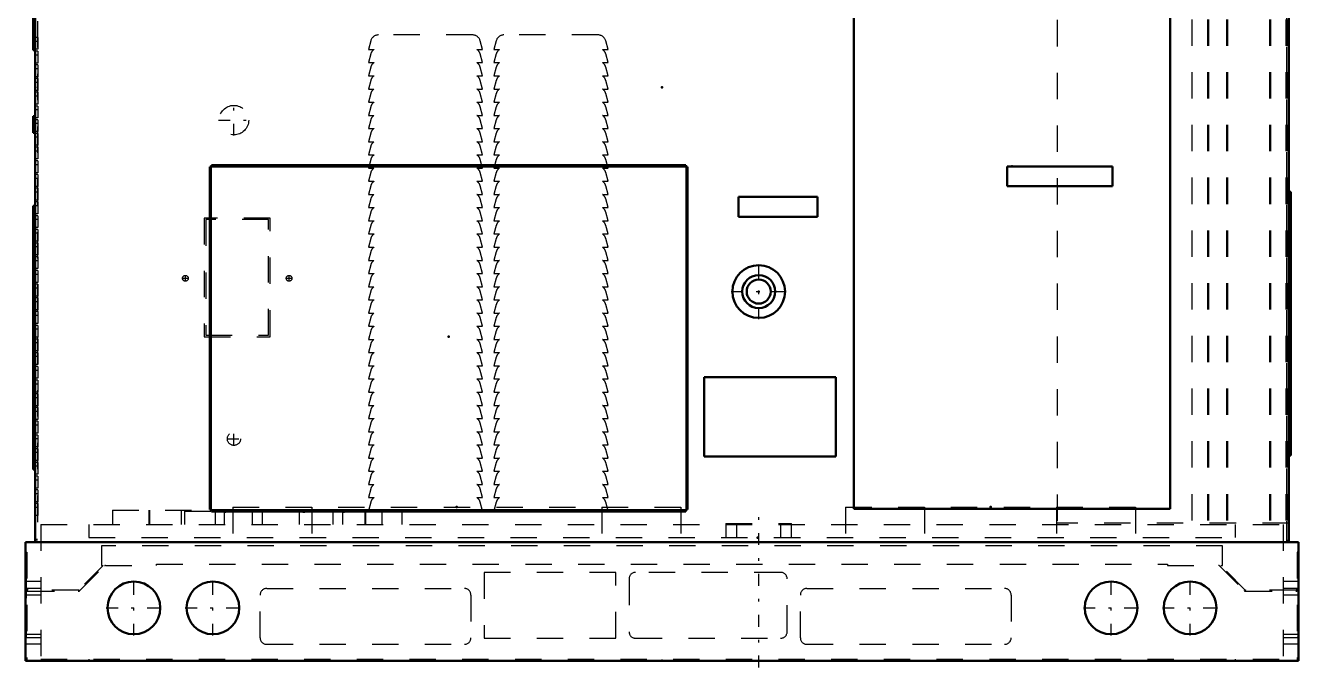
# Model space of a CAD drawing. Header units: inches. Extents: x -24.2 to 24.2, y -0.3 to 48.8.
# Drawn here: x -24.16 to 24.16, y -0.26 to 24.09 of the extents above; entities that cross this region are included whole.
import ezdxf

# ---------------------------------------------------------------- set-up
doc = ezdxf.new("R2010")
doc.units = ezdxf.units.IN
doc.header["$MEASUREMENT"] = 0
doc.linetypes.add('Center', pattern=[1.5, 0.45, -0.5, 0.05, -0.5])
doc.linetypes.add('Dashed', pattern=[2, 1, -1])
for name, color, linetype, lineweight in [('2d ConnectionPoints', 7, 'Continuous', 50), ('AM_0', 7, 'Continuous', 50), ('AM_4', 3, 'Continuous', 25), ('AM_7', 7, 'Center', 25), ('AM_9', 6, 'Dashed', 25)]:
    doc.layers.add(name, color=color, linetype=linetype, lineweight=lineweight)

msp = doc.modelspace()

# ---------------------------------------------------------------- linework, layer by layer
at = {"layer": '2d ConnectionPoints'}
for p in [(-23.781, 21.75), (0, 21.75), (0, 21.75), (23.781, 21.75), (13.281, 18.757), (3.67, 14), (-8.1, 12.289), (-7.788, 5.829), (12.469, 5.829), (3.625, 4.667), (0, 0)]:
    msp.add_point(p, dxfattribs=at)
at = {"layer": 'AM_0'}
for p, q in [((-23.782, 42.126), (-23.782, 4.49)), ((23.782, 42.126), (23.782, 4.49)), ((-23.861, 36.592), (-23.861, 23.156)), ((7.281, 31.757), (7.281, 5.757)), ((19.281, 5.757), (19.281, 31.757)), ((-23.861, 23.156), (-23.782, 23.156)), ((-23.861, 20.65), (-23.861, 20.02)), ((-23.861, 20.65), (-23.782, 20.65)), ((-23.861, 20.02), (-23.782, 20.02)), ((-17.097, 18.73), (-17.16, 18.73)), ((-17.16, 18.73), (-17.16, 5.73)), ((-17.126, 18.73), (-17.126, 5.73)), ((-17.1, 18.73), (-17.1, 18.79)), ((0.9, 18.79), (-17.1, 18.79)), ((0.9, 18.756), (-17.1, 18.756)), ((-17.093, 18.726), (-17.097, 18.73)), ((0.9, 18.726), (0.9, 18.79)), ((0.9, 18.73), (0.97, 18.73)), ((0.936, 18.73), (0.936, 5.73)), ((0.97, 18.73), (0.97, 5.73)), ((17.098, 18.75), (13.098, 18.75)), ((13.098, 18.75), (13.098, 18)), ((17.098, 18), (17.098, 18.75)), ((13.098, 18), (17.098, 18)), ((5.902, 17.592), (2.902, 17.592)), ((2.902, 17.592), (2.902, 16.842)), ((5.902, 16.842), (5.902, 17.592)), ((23.861, 17.781), (23.782, 17.781)), ((23.861, 17.781), (23.861, 7.781)), ((-23.861, 17.25), (-23.782, 17.25)), ((-23.861, 17.25), (-23.861, 7.25)), ((2.902, 16.842), (5.902, 16.842)), ((6.594, 10.75), (1.594, 10.75)), ((1.594, 10.75), (1.594, 7.75)), ((6.594, 7.75), (6.594, 10.75)), ((1.594, 7.75), (6.594, 7.75)), ((23.861, 7.781), (23.782, 7.781)), ((-23.861, 7.25), (-23.782, 7.25)), ((-17.093, 5.73), (-17.16, 5.73)), ((-17.1, 5.73), (-17.1, 5.66)), ((0.9, 5.694), (-17.1, 5.694)), ((0.9, 5.66), (-17.1, 5.66)), ((0.9, 5.73), (0.9, 5.66)), ((0.9, 5.73), (0.97, 5.73)), ((7.281, 5.757), (19.281, 5.757)), ((-24.155, 4.49), (24.155, 4.49)), ((-24.155, 4.49), (-24.155, 0)), ((24.155, 4.49), (24.155, 0)), ((-24.155, 0), (24.155, 0))]:
    msp.add_line(p, q, dxfattribs=at)
for centre, radius in [((3.67, 14), 1), ((3.67, 14), 0.625), ((3.67, 14), 0.455), ((-20.04, 2), 1), ((-17.04, 2), 1), ((17.04, 2), 1), ((20.04, 2), 1)]:
    msp.add_circle(centre, radius, dxfattribs=at)
at = {"layer": 'AM_4'}
for p, q in [((-23.861, 23.216), (-23.782, 23.216)), ((0.9, 18.726), (-17.093, 18.726)), ((-17.093, 5.73), (-17.093, 18.726)), ((0.903, 18.73), (0.903, 5.73)), ((0.9, 5.724), (-17.1, 5.724))]:
    msp.add_line(p, q, dxfattribs=at)
at = {"layer": 'AM_7'}
for p, q in [((-16.244, 19.917), (-16.244, 21.093)), ((-16.832, 20.505), (-15.656, 20.505)), ((3.67, 12.95), (3.67, 15.05)), ((-18.201, 14.505), (-17.973, 14.505)), ((-18.087, 14.391), (-18.087, 14.619)), ((-14.264, 14.505), (-14.036, 14.505)), ((-14.15, 14.391), (-14.15, 14.619)), ((2.62, 14), (4.72, 14)), ((-16.506, 8.415), (-15.982, 8.415)), ((-16.244, 8.152), (-16.244, 8.677)), ((3.67, -0.26), (3.67, 5.46)), ((-20.04, 0.95), (-20.04, 3.05)), ((-17.04, 0.95), (-17.04, 3.05)), ((17.04, 0.95), (17.04, 3.05)), ((20.04, 0.95), (20.04, 3.05)), ((-21.09, 2), (-18.99, 2)), ((-18.09, 2), (-15.99, 2)), ((15.99, 2), (18.09, 2)), ((18.99, 2), (21.09, 2))]:
    msp.add_line(p, q, dxfattribs=at)
at = {"layer": 'AM_9'}
for p, q in [((23.701, 43.29), (23.701, 4.485)), ((-23.701, 42.26), (-23.701, 4.53)), ((14.992, 42.303), (14.992, 5.215)), ((20.112, 42.322), (20.112, 5.215)), ((20.703, 42.322), (20.703, 5.215)), ((20.737, 42.322), (20.737, 5.215)), ((21.423, 42.322), (21.423, 5.215)), ((21.457, 42.322), (21.457, 5.215)), ((23.055, 42.322), (23.055, 5.215)), ((23.089, 42.322), (23.089, 5.215)), ((23.674, 42.322), (23.674, 5.215)), ((23.708, 42.322), (23.708, 5.215)), ((-7.19, 23.735), (-10.764, 23.735)), ((-2.426, 23.735), (-6, 23.735)), ((-23.681, 23.64), (-23.782, 23.64)), ((-23.681, 23.492), (-23.782, 23.492)), ((-23.681, 23.19), (-23.782, 23.19)), ((-23.681, 23.64), (-23.681, 23.19)), ((-11.054, 23.513), (-11.142, 23.185)), ((-6.812, 23.185), (-6.9, 23.513)), ((-6.29, 23.513), (-6.378, 23.185)), ((-2.048, 23.185), (-2.136, 23.513)), ((-23.681, 23.12), (-23.782, 23.12)), ((-23.681, 22.972), (-23.782, 22.972)), ((-23.681, 23.12), (-23.681, 22.67)), ((-11.142, 23.185), (-10.93, 23.185)), ((-11.054, 23.013), (-11.142, 22.685)), ((-7.024, 23.185), (-6.812, 23.185)), ((-6.812, 22.685), (-6.9, 23.013)), ((-6.378, 23.185), (-6.166, 23.185)), ((-6.29, 23.013), (-6.378, 22.685)), ((-2.26, 23.185), (-2.048, 23.185)), ((-2.048, 22.685), (-2.136, 23.013)), ((-23.681, 22.67), (-23.782, 22.67)), ((-23.681, 22.6), (-23.782, 22.6)), ((-23.681, 22.452), (-23.782, 22.452)), ((-23.681, 22.6), (-23.681, 22.15)), ((-11.142, 22.685), (-10.93, 22.685)), ((-11.054, 22.513), (-11.142, 22.185)), ((-7.024, 22.685), (-6.812, 22.685)), ((-6.812, 22.185), (-6.9, 22.513)), ((-6.378, 22.685), (-6.166, 22.685)), ((-6.29, 22.513), (-6.378, 22.185)), ((-2.26, 22.685), (-2.048, 22.685)), ((-2.048, 22.185), (-2.136, 22.513)), ((-23.681, 22.15), (-23.782, 22.15)), ((-23.681, 22.08), (-23.782, 22.08)), ((-23.681, 21.932), (-23.782, 21.932)), ((-23.681, 22.08), (-23.681, 21.63)), ((-11.142, 22.185), (-10.93, 22.185)), ((-11.054, 22.013), (-11.142, 21.685)), ((-7.024, 22.185), (-6.812, 22.185)), ((-6.812, 21.685), (-6.9, 22.013)), ((-6.378, 22.185), (-6.166, 22.185)), ((-6.29, 22.013), (-6.378, 21.685)), ((-2.26, 22.185), (-2.048, 22.185)), ((-2.048, 21.685), (-2.136, 22.013)), ((-23.681, 21.63), (-23.782, 21.63)), ((-23.681, 21.56), (-23.782, 21.56)), ((-23.681, 21.412), (-23.782, 21.412)), ((-23.681, 21.56), (-23.681, 21.11)), ((-11.142, 21.685), (-10.93, 21.685)), ((-11.054, 21.513), (-11.142, 21.185)), ((-7.024, 21.685), (-6.812, 21.685)), ((-6.812, 21.185), (-6.9, 21.513)), ((-6.378, 21.685), (-6.166, 21.685)), ((-6.29, 21.513), (-6.378, 21.185)), ((-2.26, 21.685), (-2.048, 21.685)), ((-2.048, 21.185), (-2.136, 21.513)), ((-23.681, 21.11), (-23.782, 21.11)), ((-23.681, 21.04), (-23.782, 21.04)), ((-23.681, 20.892), (-23.782, 20.892)), ((-23.681, 21.04), (-23.681, 20.59)), ((-11.142, 21.185), (-10.93, 21.185)), ((-11.054, 21.013), (-11.142, 20.685)), ((-7.024, 21.185), (-6.812, 21.185)), ((-6.812, 20.685), (-6.9, 21.013)), ((-6.378, 21.185), (-6.166, 21.185)), ((-6.29, 21.013), (-6.378, 20.685)), ((-2.26, 21.185), (-2.048, 21.185)), ((-2.048, 20.685), (-2.136, 21.013)), ((-23.681, 20.59), (-23.782, 20.59)), ((-23.681, 20.52), (-23.782, 20.52)), ((-23.681, 20.372), (-23.782, 20.372)), ((-23.681, 20.52), (-23.681, 20.07)), ((-11.142, 20.685), (-10.93, 20.685)), ((-11.054, 20.513), (-11.142, 20.185)), ((-7.024, 20.685), (-6.812, 20.685)), ((-6.812, 20.185), (-6.9, 20.513)), ((-6.378, 20.685), (-6.166, 20.685)), ((-6.29, 20.513), (-6.378, 20.185)), ((-2.26, 20.685), (-2.048, 20.685)), ((-2.048, 20.185), (-2.136, 20.513)), ((-23.681, 20.07), (-23.782, 20.07)), ((-23.681, 20), (-23.782, 20)), ((-23.681, 19.852), (-23.782, 19.852)), ((-23.681, 20), (-23.681, 19.55)), ((-11.142, 20.185), (-10.93, 20.185)), ((-11.054, 20.013), (-11.142, 19.685)), ((-7.024, 20.185), (-6.812, 20.185)), ((-6.812, 19.685), (-6.9, 20.013)), ((-6.378, 20.185), (-6.166, 20.185)), ((-6.29, 20.013), (-6.378, 19.685)), ((-2.26, 20.185), (-2.048, 20.185)), ((-2.048, 19.685), (-2.136, 20.013)), ((-23.681, 19.55), (-23.782, 19.55)), ((-23.681, 19.48), (-23.782, 19.48)), ((-23.681, 19.332), (-23.782, 19.332)), ((-23.681, 19.48), (-23.681, 19.03)), ((-11.142, 19.685), (-10.93, 19.685)), ((-11.054, 19.513), (-11.142, 19.185)), ((-7.024, 19.685), (-6.812, 19.685)), ((-6.812, 19.185), (-6.9, 19.513)), ((-6.378, 19.685), (-6.166, 19.685)), ((-6.29, 19.513), (-6.378, 19.185)), ((-2.26, 19.685), (-2.048, 19.685)), ((-2.048, 19.185), (-2.136, 19.513)), ((-23.681, 19.03), (-23.782, 19.03)), ((-23.681, 18.96), (-23.782, 18.96)), ((-23.681, 18.96), (-23.681, 18.51)), ((-11.142, 19.185), (-10.93, 19.185)), ((-11.054, 19.013), (-11.142, 18.685)), ((-7.024, 19.185), (-6.812, 19.185)), ((-6.812, 18.685), (-6.9, 19.013)), ((-6.378, 19.185), (-6.166, 19.185)), ((-6.29, 19.013), (-6.378, 18.685)), ((-2.26, 19.185), (-2.048, 19.185)), ((-2.048, 18.685), (-2.136, 19.013)), ((-23.681, 18.812), (-23.782, 18.812)), ((-23.681, 18.51), (-23.782, 18.51)), ((-23.681, 18.44), (-23.782, 18.44)), ((-23.681, 18.44), (-23.681, 17.99)), ((-17.121, 18.73), (-17.121, 5.73)), ((-11.142, 18.685), (-10.93, 18.685)), ((-11.054, 18.513), (-11.142, 18.185)), ((-7.024, 18.685), (-6.812, 18.685)), ((-6.812, 18.185), (-6.9, 18.513)), ((-6.378, 18.685), (-6.166, 18.685)), ((-6.29, 18.513), (-6.378, 18.185)), ((-2.26, 18.685), (-2.048, 18.685)), ((-2.048, 18.185), (-2.136, 18.513)), ((0.931, 5.73), (0.931, 18.73)), ((-23.681, 18.292), (-23.782, 18.292)), ((-23.681, 17.99), (-23.782, 17.99)), ((-23.681, 17.92), (-23.782, 17.92)), ((-23.681, 17.92), (-23.681, 17.47)), ((-11.142, 18.185), (-10.93, 18.185)), ((-11.054, 18.013), (-11.142, 17.685)), ((-7.024, 18.185), (-6.812, 18.185)), ((-6.812, 17.685), (-6.9, 18.013)), ((-6.378, 18.185), (-6.166, 18.185)), ((-6.29, 18.013), (-6.378, 17.685)), ((-2.26, 18.185), (-2.048, 18.185)), ((-2.048, 17.685), (-2.136, 18.013)), ((-23.681, 17.772), (-23.782, 17.772)), ((-23.681, 17.47), (-23.782, 17.47)), ((-23.681, 17.4), (-23.782, 17.4)), ((-23.681, 17.4), (-23.681, 16.95)), ((-11.142, 17.685), (-10.93, 17.685)), ((-11.054, 17.513), (-11.142, 17.185)), ((-7.024, 17.685), (-6.812, 17.685)), ((-6.812, 17.185), (-6.9, 17.513)), ((-6.378, 17.685), (-6.166, 17.685)), ((-6.29, 17.513), (-6.378, 17.185)), ((-2.26, 17.685), (-2.048, 17.685)), ((-2.048, 17.185), (-2.136, 17.513)), ((-23.681, 17.252), (-23.782, 17.252)), ((-23.681, 16.95), (-23.782, 16.95)), ((-11.142, 17.185), (-10.93, 17.185)), ((-11.054, 17.013), (-11.142, 16.685)), ((-7.024, 17.185), (-6.812, 17.185)), ((-6.812, 16.685), (-6.9, 17.013)), ((-6.378, 17.185), (-6.166, 17.185)), ((-6.29, 17.013), (-6.378, 16.685)), ((-2.26, 17.185), (-2.048, 17.185)), ((-2.048, 16.685), (-2.136, 17.013)), ((-23.681, 16.88), (-23.782, 16.88)), ((-23.681, 16.732), (-23.782, 16.732)), ((-23.681, 16.43), (-23.782, 16.43)), ((-23.681, 16.88), (-23.681, 16.43)), ((-17.37, 16.79), (-17.37, 12.29)), ((-14.87, 16.79), (-17.37, 16.79)), ((-17.31, 16.73), (-17.31, 12.35)), ((-14.93, 16.73), (-17.31, 16.73)), ((-14.93, 12.35), (-14.93, 16.73)), ((-14.87, 12.29), (-14.87, 16.79)), ((-11.142, 16.685), (-10.93, 16.685)), ((-11.054, 16.513), (-11.142, 16.185)), ((-7.024, 16.685), (-6.812, 16.685)), ((-6.812, 16.185), (-6.9, 16.513)), ((-6.378, 16.685), (-6.166, 16.685)), ((-6.29, 16.513), (-6.378, 16.185)), ((-2.26, 16.685), (-2.048, 16.685)), ((-2.048, 16.185), (-2.136, 16.513)), ((-23.681, 16.36), (-23.782, 16.36)), ((-23.681, 16.212), (-23.782, 16.212)), ((-23.681, 16.36), (-23.681, 15.91)), ((-11.142, 16.185), (-10.93, 16.185)), ((-11.054, 16.013), (-11.142, 15.685)), ((-7.024, 16.185), (-6.812, 16.185)), ((-6.812, 15.685), (-6.9, 16.013)), ((-6.378, 16.185), (-6.166, 16.185)), ((-6.29, 16.013), (-6.378, 15.685)), ((-2.26, 16.185), (-2.048, 16.185)), ((-2.048, 15.685), (-2.136, 16.013)), ((-23.681, 15.91), (-23.782, 15.91)), ((-23.681, 15.84), (-23.782, 15.84)), ((-23.681, 15.692), (-23.782, 15.692)), ((-23.681, 15.84), (-23.681, 15.39)), ((-11.142, 15.685), (-10.93, 15.685)), ((-11.054, 15.513), (-11.142, 15.185)), ((-7.024, 15.685), (-6.812, 15.685)), ((-6.812, 15.185), (-6.9, 15.513)), ((-6.378, 15.685), (-6.166, 15.685)), ((-6.29, 15.513), (-6.378, 15.185)), ((-2.26, 15.685), (-2.048, 15.685)), ((-2.048, 15.185), (-2.136, 15.513)), ((-23.681, 15.39), (-23.782, 15.39)), ((-23.681, 15.32), (-23.782, 15.32)), ((-23.681, 15.172), (-23.782, 15.172)), ((-23.681, 15.32), (-23.681, 14.87)), ((-11.142, 15.185), (-10.93, 15.185)), ((-11.054, 15.013), (-11.142, 14.685)), ((-7.024, 15.185), (-6.812, 15.185)), ((-6.812, 14.685), (-6.9, 15.013)), ((-6.378, 15.185), (-6.166, 15.185)), ((-6.29, 15.013), (-6.378, 14.685)), ((-2.26, 15.185), (-2.048, 15.185)), ((-2.048, 14.685), (-2.136, 15.013)), ((-23.681, 14.87), (-23.782, 14.87)), ((-23.681, 14.8), (-23.782, 14.8)), ((-23.681, 14.652), (-23.782, 14.652)), ((-23.681, 14.8), (-23.681, 14.35)), ((-11.142, 14.685), (-10.93, 14.685)), ((-11.054, 14.513), (-11.142, 14.185)), ((-7.024, 14.685), (-6.812, 14.685)), ((-6.812, 14.185), (-6.9, 14.513)), ((-6.378, 14.685), (-6.166, 14.685)), ((-6.29, 14.513), (-6.378, 14.185)), ((-2.26, 14.685), (-2.048, 14.685)), ((-2.048, 14.185), (-2.136, 14.513)), ((-23.681, 14.35), (-23.782, 14.35)), ((-23.681, 14.28), (-23.782, 14.28)), ((-23.681, 14.132), (-23.782, 14.132)), ((-23.681, 14.28), (-23.681, 13.83)), ((-11.142, 14.185), (-10.93, 14.185)), ((-11.054, 14.013), (-11.142, 13.685)), ((-7.024, 14.185), (-6.812, 14.185)), ((-6.812, 13.685), (-6.9, 14.013)), ((-6.378, 14.185), (-6.166, 14.185)), ((-6.29, 14.013), (-6.378, 13.685)), ((-2.26, 14.185), (-2.048, 14.185)), ((-2.048, 13.685), (-2.136, 14.013)), ((-23.681, 13.83), (-23.782, 13.83)), ((-23.681, 13.76), (-23.782, 13.76)), ((-23.681, 13.612), (-23.782, 13.612)), ((-23.681, 13.76), (-23.681, 13.31)), ((-11.142, 13.685), (-10.93, 13.685)), ((-7.024, 13.685), (-6.812, 13.685)), ((-6.378, 13.685), (-6.166, 13.685)), ((-2.26, 13.685), (-2.048, 13.685)), ((-23.681, 13.31), (-23.782, 13.31)), ((-23.681, 13.24), (-23.782, 13.24)), ((-23.681, 13.092), (-23.782, 13.092)), ((-23.681, 13.24), (-23.681, 12.79)), ((-11.054, 13.513), (-11.142, 13.185)), ((-11.142, 13.185), (-10.93, 13.185)), ((-7.024, 13.185), (-6.812, 13.185)), ((-6.812, 13.185), (-6.9, 13.513)), ((-6.29, 13.513), (-6.378, 13.185)), ((-6.378, 13.185), (-6.166, 13.185)), ((-2.26, 13.185), (-2.048, 13.185)), ((-2.048, 13.185), (-2.136, 13.513)), ((-23.681, 12.79), (-23.782, 12.79)), ((-23.681, 12.72), (-23.782, 12.72)), ((-23.681, 12.572), (-23.782, 12.572)), ((-23.681, 12.72), (-23.681, 12.27)), ((-11.054, 13.013), (-11.142, 12.685)), ((-11.142, 12.685), (-10.93, 12.685)), ((-7.024, 12.685), (-6.812, 12.685)), ((-6.812, 12.685), (-6.9, 13.013)), ((-6.29, 13.013), (-6.378, 12.685)), ((-6.378, 12.685), (-6.166, 12.685)), ((-2.26, 12.685), (-2.048, 12.685)), ((-2.048, 12.685), (-2.136, 13.013)), ((-23.681, 12.27), (-23.782, 12.27)), ((-23.681, 12.2), (-23.782, 12.2)), ((-23.681, 12.2), (-23.681, 11.75)), ((-17.37, 12.29), (-14.87, 12.29)), ((-17.31, 12.35), (-14.93, 12.35)), ((-11.054, 12.513), (-11.142, 12.185)), ((-11.142, 12.185), (-10.93, 12.185)), ((-7.024, 12.185), (-6.812, 12.185)), ((-6.812, 12.185), (-6.9, 12.513)), ((-6.29, 12.513), (-6.378, 12.185)), ((-6.378, 12.185), (-6.166, 12.185)), ((-2.26, 12.185), (-2.048, 12.185)), ((-2.048, 12.185), (-2.136, 12.513)), ((-23.681, 12.052), (-23.782, 12.052)), ((-23.681, 11.75), (-23.782, 11.75)), ((-23.681, 11.68), (-23.782, 11.68)), ((-23.681, 11.68), (-23.681, 11.23)), ((-11.054, 12.013), (-11.142, 11.685)), ((-11.142, 11.685), (-10.93, 11.685)), ((-7.024, 11.685), (-6.812, 11.685)), ((-6.812, 11.685), (-6.9, 12.013)), ((-6.29, 12.013), (-6.378, 11.685)), ((-6.378, 11.685), (-6.166, 11.685)), ((-2.26, 11.685), (-2.048, 11.685)), ((-2.048, 11.685), (-2.136, 12.013)), ((-23.681, 11.532), (-23.782, 11.532)), ((-23.681, 11.23), (-23.782, 11.23)), ((-23.681, 11.16), (-23.782, 11.16)), ((-23.681, 11.16), (-23.681, 10.71)), ((-11.054, 11.513), (-11.142, 11.185)), ((-11.142, 11.185), (-10.93, 11.185)), ((-7.024, 11.185), (-6.812, 11.185)), ((-6.812, 11.185), (-6.9, 11.513)), ((-6.29, 11.513), (-6.378, 11.185)), ((-6.378, 11.185), (-6.166, 11.185)), ((-2.26, 11.185), (-2.048, 11.185)), ((-2.048, 11.185), (-2.136, 11.513)), ((-23.681, 11.012), (-23.782, 11.012)), ((-23.681, 10.71), (-23.782, 10.71)), ((-23.681, 10.64), (-23.782, 10.64)), ((-23.681, 10.64), (-23.681, 10.19)), ((-11.054, 11.013), (-11.142, 10.685)), ((-11.142, 10.685), (-10.93, 10.685)), ((-7.024, 10.685), (-6.812, 10.685)), ((-6.812, 10.685), (-6.9, 11.013)), ((-6.29, 11.013), (-6.378, 10.685)), ((-6.378, 10.685), (-6.166, 10.685)), ((-2.26, 10.685), (-2.048, 10.685)), ((-2.048, 10.685), (-2.136, 11.013)), ((-23.681, 10.492), (-23.782, 10.492)), ((-23.681, 10.19), (-23.782, 10.19)), ((-11.054, 10.513), (-11.142, 10.185)), ((-11.142, 10.185), (-10.93, 10.185)), ((-7.024, 10.185), (-6.812, 10.185)), ((-6.812, 10.185), (-6.9, 10.513)), ((-6.29, 10.513), (-6.378, 10.185)), ((-6.378, 10.185), (-6.166, 10.185)), ((-2.26, 10.185), (-2.048, 10.185)), ((-2.048, 10.185), (-2.136, 10.513)), ((-23.681, 10.12), (-23.782, 10.12)), ((-23.681, 9.972), (-23.782, 9.972)), ((-23.681, 9.67), (-23.782, 9.67)), ((-23.681, 10.12), (-23.681, 9.67)), ((-11.054, 10.013), (-11.142, 9.685)), ((-11.142, 9.685), (-10.93, 9.685)), ((-7.024, 9.685), (-6.812, 9.685)), ((-6.812, 9.685), (-6.9, 10.013)), ((-6.29, 10.013), (-6.378, 9.685)), ((-6.378, 9.685), (-6.166, 9.685)), ((-2.26, 9.685), (-2.048, 9.685)), ((-2.048, 9.685), (-2.136, 10.013)), ((-23.681, 9.6), (-23.782, 9.6)), ((-23.681, 9.452), (-23.782, 9.452)), ((-23.681, 9.6), (-23.681, 9.15)), ((-11.054, 9.513), (-11.142, 9.185)), ((-11.142, 9.185), (-10.93, 9.185)), ((-7.024, 9.185), (-6.812, 9.185)), ((-6.812, 9.185), (-6.9, 9.513)), ((-6.29, 9.513), (-6.378, 9.185)), ((-6.378, 9.185), (-6.166, 9.185)), ((-2.26, 9.185), (-2.048, 9.185)), ((-2.048, 9.185), (-2.136, 9.513)), ((-23.861, 9), (-23.782, 9)), ((-23.681, 9.15), (-23.782, 9.15)), ((-23.681, 9.08), (-23.782, 9.08)), ((-23.681, 8.932), (-23.782, 8.932)), ((-23.681, 9.08), (-23.681, 8.63)), ((-11.054, 9.013), (-11.142, 8.685)), ((-6.812, 8.685), (-6.9, 9.013)), ((-6.29, 9.013), (-6.378, 8.685)), ((-2.048, 8.685), (-2.136, 9.013)), ((-23.681, 8.63), (-23.782, 8.63)), ((-23.681, 8.56), (-23.782, 8.56)), ((-23.681, 8.412), (-23.782, 8.412)), ((-23.681, 8.56), (-23.681, 8.11)), ((-11.142, 8.685), (-10.93, 8.685)), ((-11.054, 8.513), (-11.142, 8.185)), ((-7.024, 8.685), (-6.812, 8.685)), ((-6.812, 8.185), (-6.9, 8.513)), ((-6.378, 8.685), (-6.166, 8.685)), ((-6.29, 8.513), (-6.378, 8.185)), ((-2.26, 8.685), (-2.048, 8.685)), ((-2.048, 8.185), (-2.136, 8.513)), ((-23.861, 8), (-23.782, 8)), ((-23.681, 8.11), (-23.782, 8.11)), ((-23.681, 8.04), (-23.782, 8.04)), ((-23.681, 7.892), (-23.782, 7.892)), ((-23.681, 8.04), (-23.681, 7.59)), ((-11.142, 8.185), (-10.93, 8.185)), ((-11.054, 8.013), (-11.142, 7.685)), ((-7.024, 8.185), (-6.812, 8.185)), ((-6.812, 7.685), (-6.9, 8.013)), ((-6.378, 8.185), (-6.166, 8.185)), ((-6.29, 8.013), (-6.378, 7.685)), ((-2.26, 8.185), (-2.048, 8.185)), ((-2.048, 7.685), (-2.136, 8.013)), ((-23.681, 7.59), (-23.782, 7.59)), ((-23.681, 7.52), (-23.782, 7.52)), ((-23.681, 7.372), (-23.782, 7.372)), ((-23.681, 7.52), (-23.681, 7.07)), ((-11.142, 7.685), (-10.93, 7.685)), ((-11.054, 7.513), (-11.142, 7.185)), ((-7.024, 7.685), (-6.812, 7.685)), ((-6.812, 7.185), (-6.9, 7.513)), ((-6.378, 7.685), (-6.166, 7.685)), ((-6.29, 7.513), (-6.378, 7.185)), ((-2.26, 7.685), (-2.048, 7.685)), ((-2.048, 7.185), (-2.136, 7.513)), ((-23.681, 7.07), (-23.782, 7.07)), ((-23.681, 7), (-23.782, 7)), ((-23.681, 6.852), (-23.782, 6.852)), ((-23.681, 7), (-23.681, 6.55)), ((-11.142, 7.185), (-10.93, 7.185)), ((-11.054, 7.013), (-11.142, 6.685)), ((-7.024, 7.185), (-6.812, 7.185)), ((-6.812, 6.685), (-6.9, 7.013)), ((-6.378, 7.185), (-6.166, 7.185)), ((-6.29, 7.013), (-6.378, 6.685)), ((-2.26, 7.185), (-2.048, 7.185)), ((-2.048, 6.685), (-2.136, 7.013)), ((-23.681, 6.55), (-23.782, 6.55)), ((-23.681, 6.48), (-23.782, 6.48)), ((-23.681, 6.332), (-23.782, 6.332)), ((-23.681, 6.48), (-23.681, 6.03)), ((-11.142, 6.685), (-10.93, 6.685)), ((-11.054, 6.513), (-11.142, 6.185)), ((-7.024, 6.685), (-6.812, 6.685)), ((-6.812, 6.185), (-6.9, 6.513)), ((-6.378, 6.685), (-6.166, 6.685)), ((-6.29, 6.513), (-6.378, 6.185)), ((-2.26, 6.685), (-2.048, 6.685)), ((-2.048, 6.185), (-2.136, 6.513)), ((-23.681, 6.03), (-23.782, 6.03)), ((-23.681, 5.96), (-23.782, 5.96)), ((-23.681, 5.812), (-23.782, 5.812)), ((-23.681, 5.96), (-23.681, 5.51)), ((-16.285, 5.829), (0.715, 5.829)), ((-16.285, 5.829), (-16.285, 4.667)), ((-13.288, 5.829), (-13.288, 4.667)), ((-11.142, 6.185), (-10.93, 6.185)), ((-11.054, 6.013), (-11.142, 5.685)), ((-7.024, 6.185), (-6.812, 6.185)), ((-6.812, 5.685), (-6.9, 6.013)), ((-6.378, 6.185), (-6.166, 6.185)), ((-6.29, 6.013), (-6.378, 5.685)), ((-2.282, 5.829), (-2.282, 4.667)), ((-2.26, 6.185), (-2.048, 6.185)), ((-2.048, 5.685), (-2.136, 6.013)), ((0.715, 5.829), (0.715, 4.667)), ((6.966, 5.829), (6.966, 4.667)), ((6.966, 5.829), (17.966, 5.829)), ((9.963, 5.829), (9.963, 4.667)), ((14.969, 5.829), (14.969, 4.667)), ((17.966, 5.829), (17.966, 4.667)), ((-23.681, 5.51), (-23.782, 5.51)), ((-20.853, 5.704), (-20.853, 5.167)), ((-20.853, 5.704), (-9.873, 5.704)), ((-19.475, 5.704), (-19.475, 5.167)), ((-19.446, 5.704), (-19.446, 5.167)), ((-18.241, 5.704), (-18.241, 5.167)), ((-18.12, 5.667), (-18.12, 5.167)), ((-18.12, 5.667), (-10.62, 5.667)), ((-16.962, 5.704), (-16.962, 5.167)), ((-16.62, 5.667), (-16.62, 5.167)), ((-15.555, 5.704), (-15.555, 5.167)), ((-15.171, 5.704), (-15.171, 5.167)), ((-13.764, 5.704), (-13.764, 5.167)), ((-12.485, 5.704), (-12.485, 5.167)), ((-12.12, 5.667), (-12.12, 5.167)), ((-11.28, 5.704), (-11.28, 5.167)), ((-11.251, 5.704), (-11.251, 5.167)), ((-11.142, 5.685), (-6.812, 5.685)), ((-10.62, 5.167), (-10.62, 5.667)), ((-9.873, 5.704), (-9.873, 5.167)), ((-6.378, 5.685), (-2.048, 5.685)), ((-23.578, 5.167), (-23.578, 0.058)), ((-23.578, 5.167), (23.578, 5.167)), ((-21.75, 5.167), (-21.75, 4.667)), ((2.42, 5.2), (4.92, 5.2)), ((2.42, 5.2), (2.42, 4.667)), ((2.83, 5.2), (2.83, 4.667)), ((4.51, 4.667), (4.51, 5.2)), ((4.92, 4.667), (4.92, 5.2)), ((23.782, 5.215), (14.992, 5.215)), ((21.75, 5.167), (21.75, 4.667)), ((23.578, 5.167), (23.578, 0.058)), ((-23.701, 4.6), (-23.782, 4.6)), ((-23.701, 4.53), (-23.782, 4.53)), ((-21.75, 4.667), (21.75, 4.667)), ((-21.273, 4.356), (-21.273, 3.61)), ((21.273, 4.356), (-21.273, 4.356)), ((21.273, 3.61), (21.273, 4.356)), ((23.701, 4.57), (23.782, 4.57)), ((23.701, 4.485), (23.782, 4.485)), ((23.782, 4.49), (23.782, 4.485)), ((-24.155, 4.119), (-24.098, 4.119)), ((-24.098, 4.119), (-24.098, 0)), ((24.098, 4.119), (24.098, 0)), ((24.155, 4.119), (24.098, 4.119)), ((-21.206, 3.61), (-22.123, 2.693)), ((-22.09, 2.661), (-21.154, 3.597)), ((-21.273, 3.61), (-21.206, 3.61)), ((-21.122, 3.61), (-19.186, 3.61)), ((-19.186, 3.656), (19.186, 3.656)), ((-19.186, 3.61), (-19.186, 3.656)), ((19.186, 3.656), (19.186, 3.61)), ((19.186, 3.61), (21.122, 3.61)), ((21.154, 3.597), (22.09, 2.661)), ((22.123, 2.693), (21.206, 3.61)), ((21.206, 3.61), (21.273, 3.61)), ((-24.098, 3.375), (-24.144, 3.375)), ((-24.144, 3.375), (-24.144, 2.726)), ((-24.128, 3.375), (-24.128, 0.875)), ((-23.578, 3), (-24.098, 3)), ((-1.75, 3.35), (-6.75, 3.35)), ((-6.75, 3.35), (-6.75, 0.85)), ((-1.75, 0.85), (-1.75, 3.35)), ((-1.25, 3.1), (-1.25, 1.1)), ((4.5, 3.35), (-1, 3.35)), ((4.75, 1.1), (4.75, 3.1)), ((24.098, 3), (23.578, 3)), ((24.144, 3.375), (24.098, 3.375)), ((24.128, 3.375), (24.128, 0.875)), ((24.144, 2.726), (24.144, 3.375)), ((-23.578, 2.74), (-24.098, 2.74)), ((-23.578, 2.49), (-24.098, 2.49)), ((-22.155, 2.68), (-24.052, 2.68)), ((-24.052, 2.634), (-22.155, 2.634)), ((-15.25, 0.87), (-15.25, 2.49)), ((-15, 2.74), (-7.5, 2.74)), ((-7.25, 2.49), (-7.25, 0.87)), ((5.25, 0.87), (5.25, 2.49)), ((5.5, 2.74), (13, 2.74)), ((13.25, 2.49), (13.25, 0.87)), ((24.052, 2.68), (22.155, 2.68)), ((22.155, 2.634), (24.052, 2.634)), ((24.098, 2.74), (23.578, 2.74)), ((24.098, 2.49), (23.578, 2.49)), ((-24.098, 1), (-23.578, 1)), ((23.578, 1), (24.098, 1)), ((-24.098, 0.875), (-24.128, 0.875)), ((-23.578, 0.87), (-24.098, 0.87)), ((-23.578, 0.62), (-24.098, 0.62)), ((-15, 0.62), (-7.5, 0.62)), ((-6.75, 0.85), (-1.75, 0.85)), ((-1, 0.85), (4.5, 0.85)), ((5.5, 0.62), (13, 0.62)), ((24.098, 0.87), (23.578, 0.87)), ((24.098, 0.62), (23.578, 0.62)), ((24.128, 0.875), (24.098, 0.875)), ((-23.578, 0.058), (23.578, 0.058)), ((-21.75, 0.058), (-21.75, 0)), ((21.75, 0.058), (21.75, 0))]:
    msp.add_line(p, q, dxfattribs=at)
for centre, radius in [((-16.244, 20.505), 0.56), ((-18.087, 14.505), 0.109), ((-14.15, 14.505), 0.109), ((-16.244, 8.415), 0.25)]:
    msp.add_circle(centre, radius, dxfattribs=at)
for centre, radius, start, end in [((-10.764, 23.435), 0.3, 90, 165), ((-7.19, 23.435), 0.3, 15, 90), ((-6, 23.435), 0.3, 90, 165), ((-2.426, 23.435), 0.3, 15, 90), ((-10.764, 22.935), 0.3, 123.5573, 165), ((-7.19, 22.935), 0.3, 15, 56.4427), ((-6, 22.935), 0.3, 123.5573, 165), ((-2.426, 22.935), 0.3, 15, 56.4427), ((-10.764, 22.435), 0.3, 123.5573, 165), ((-7.19, 22.435), 0.3, 15, 56.4427), ((-6, 22.435), 0.3, 123.5573, 165), ((-2.426, 22.435), 0.3, 15, 56.4427), ((-10.764, 21.935), 0.3, 123.5573, 165), ((-7.19, 21.935), 0.3, 15, 56.4427), ((-6, 21.935), 0.3, 123.5573, 165), ((-2.426, 21.935), 0.3, 15, 56.4427), ((-10.764, 21.435), 0.3, 123.5573, 165), ((-7.19, 21.435), 0.3, 15, 56.4427), ((-6, 21.435), 0.3, 123.5573, 165), ((-2.426, 21.435), 0.3, 15, 56.4427), ((-10.764, 20.935), 0.3, 123.5573, 165), ((-7.19, 20.935), 0.3, 15, 56.4427), ((-6, 20.935), 0.3, 123.5573, 165), ((-2.426, 20.935), 0.3, 15, 56.4427), ((-10.764, 20.435), 0.3, 123.5573, 165), ((-7.19, 20.435), 0.3, 15, 56.4427), ((-6, 20.435), 0.3, 123.5573, 165), ((-2.426, 20.435), 0.3, 15, 56.4427), ((-10.764, 19.935), 0.3, 123.5573, 165), ((-7.19, 19.935), 0.3, 15, 56.4427), ((-6, 19.935), 0.3, 123.5573, 165), ((-2.426, 19.935), 0.3, 15, 56.4427), ((-10.764, 19.435), 0.3, 123.5573, 165), ((-7.19, 19.435), 0.3, 15, 56.4427), ((-6, 19.435), 0.3, 123.5573, 165), ((-2.426, 19.435), 0.3, 15, 56.4427), ((-10.764, 18.935), 0.3, 123.5573, 165), ((-7.19, 18.935), 0.3, 15, 56.4427), ((-6, 18.935), 0.3, 123.5573, 165), ((-2.426, 18.935), 0.3, 15, 56.4427), ((-10.764, 18.435), 0.3, 123.5573, 165), ((-7.19, 18.435), 0.3, 15, 56.4427), ((-6, 18.435), 0.3, 123.5573, 165), ((-2.426, 18.435), 0.3, 15, 56.4427), ((-10.764, 17.935), 0.3, 123.5573, 165), ((-7.19, 17.935), 0.3, 15, 56.4427), ((-6, 17.935), 0.3, 123.5573, 165), ((-2.426, 17.935), 0.3, 15, 56.4427), ((-10.764, 17.435), 0.3, 123.5573, 165), ((-7.19, 17.435), 0.3, 15, 56.4427), ((-6, 17.435), 0.3, 123.5573, 165), ((-2.426, 17.435), 0.3, 15, 56.4427), ((-10.764, 16.935), 0.3, 123.5573, 165), ((-7.19, 16.935), 0.3, 15, 56.4427), ((-6, 16.935), 0.3, 123.5573, 165), ((-2.426, 16.935), 0.3, 15, 56.4427), ((-10.764, 16.435), 0.3, 123.5573, 165), ((-7.19, 16.435), 0.3, 15, 56.4427), ((-6, 16.435), 0.3, 123.5573, 165), ((-2.426, 16.435), 0.3, 15, 56.4427), ((-10.764, 15.935), 0.3, 123.5573, 165), ((-7.19, 15.935), 0.3, 15, 56.4427), ((-6, 15.935), 0.3, 123.5573, 165), ((-2.426, 15.935), 0.3, 15, 56.4427), ((-10.764, 15.435), 0.3, 123.5573, 165), ((-7.19, 15.435), 0.3, 15, 56.4427), ((-6, 15.435), 0.3, 123.5573, 165), ((-2.426, 15.435), 0.3, 15, 56.4427), ((-10.764, 14.935), 0.3, 123.5573, 165), ((-7.19, 14.935), 0.3, 15, 56.4427), ((-6, 14.935), 0.3, 123.5573, 165), ((-2.426, 14.935), 0.3, 15, 56.4427), ((-10.764, 14.435), 0.3, 123.5573, 165), ((-7.19, 14.435), 0.3, 15, 56.4427), ((-6, 14.435), 0.3, 123.5573, 165), ((-2.426, 14.435), 0.3, 15, 56.4427), ((-10.764, 13.935), 0.3, 123.5573, 165), ((-7.19, 13.935), 0.3, 15, 56.4427), ((-6, 13.935), 0.3, 123.5573, 165), ((-2.426, 13.935), 0.3, 15, 56.4427), ((-10.764, 13.435), 0.3, 123.5573, 165), ((-7.19, 13.435), 0.3, 15, 56.4427), ((-6, 13.435), 0.3, 123.5573, 165), ((-2.426, 13.435), 0.3, 15, 56.4427), ((-10.764, 12.935), 0.3, 123.5573, 165), ((-7.19, 12.935), 0.3, 15, 56.4427), ((-6, 12.935), 0.3, 123.5573, 165), ((-2.426, 12.935), 0.3, 15, 56.4427), ((-10.764, 12.435), 0.3, 123.5573, 165), ((-7.19, 12.435), 0.3, 15, 56.4427), ((-6, 12.435), 0.3, 123.5573, 165), ((-2.426, 12.435), 0.3, 15, 56.4427), ((-10.764, 11.935), 0.3, 123.5573, 165), ((-7.19, 11.935), 0.3, 15, 56.4427), ((-6, 11.935), 0.3, 123.5573, 165), ((-2.426, 11.935), 0.3, 15, 56.4427), ((-10.764, 11.435), 0.3, 123.5573, 165), ((-7.19, 11.435), 0.3, 15, 56.4427), ((-6, 11.435), 0.3, 123.5573, 165), ((-2.426, 11.435), 0.3, 15, 56.4427), ((-10.764, 10.935), 0.3, 123.5573, 165), ((-7.19, 10.935), 0.3, 15, 56.4427), ((-6, 10.935), 0.3, 123.5573, 165), ((-2.426, 10.935), 0.3, 15, 56.4427), ((-10.764, 10.435), 0.3, 123.5573, 165), ((-7.19, 10.435), 0.3, 15, 56.4427), ((-6, 10.435), 0.3, 123.5573, 165), ((-2.426, 10.435), 0.3, 15, 56.4427), ((-10.764, 9.935), 0.3, 123.5573, 165), ((-7.19, 9.935), 0.3, 15, 56.4427), ((-6, 9.935), 0.3, 123.5573, 165), ((-2.426, 9.935), 0.3, 15, 56.4427), ((-10.764, 9.435), 0.3, 123.5573, 165), ((-7.19, 9.435), 0.3, 15, 56.4427), ((-6, 9.435), 0.3, 123.5573, 165), ((-2.426, 9.435), 0.3, 15, 56.4427), ((-10.764, 8.935), 0.3, 123.5573, 165), ((-7.19, 8.935), 0.3, 15, 56.4427), ((-6, 8.935), 0.3, 123.5573, 165), ((-2.426, 8.935), 0.3, 15, 56.4427), ((-10.764, 8.435), 0.3, 123.5573, 165), ((-7.19, 8.435), 0.3, 15, 56.4427), ((-6, 8.435), 0.3, 123.5573, 165), ((-2.426, 8.435), 0.3, 15, 56.4427), ((-10.764, 7.935), 0.3, 123.5573, 165), ((-7.19, 7.935), 0.3, 15, 56.4427), ((-6, 7.935), 0.3, 123.5573, 165), ((-2.426, 7.935), 0.3, 15, 56.4427), ((-10.764, 7.435), 0.3, 123.5573, 165), ((-7.19, 7.435), 0.3, 15, 56.4427), ((-6, 7.435), 0.3, 123.5573, 165), ((-2.426, 7.435), 0.3, 15, 56.4427), ((-10.764, 6.935), 0.3, 123.5573, 165), ((-7.19, 6.935), 0.3, 15, 56.4427), ((-6, 6.935), 0.3, 123.5573, 165), ((-2.426, 6.935), 0.3, 15, 56.4427), ((-10.764, 6.435), 0.3, 123.5573, 165), ((-7.19, 6.435), 0.3, 15, 56.4427), ((-6, 6.435), 0.3, 123.5573, 165), ((-2.426, 6.435), 0.3, 15, 56.4427), ((-10.764, 5.935), 0.3, 123.5573, 165), ((-7.19, 5.935), 0.3, 15, 56.4427), ((-6, 5.935), 0.3, 123.5573, 165), ((-2.426, 5.935), 0.3, 15, 56.4427), ((-16.59, 5.74), 0.11, 221.5778, 318.4222), ((-13.59, 5.74), 0.11, 221.5778, 318.4222), ((-12.09, 5.74), 0.11, 221.5778, 318.4222), ((-21.122, 3.564), 0.046, 90, 135), ((21.122, 3.564), 0.046, 45, 90), ((-1, 3.1), 0.25, 90, 180), ((4.5, 3.1), 0.25, 0, 90), ((-24.052, 2.726), 0.092, 180, 270), ((-24.052, 2.726), 0.046, 180, 270), ((-22.155, 2.726), 0.046, 270, 315), ((-22.155, 2.726), 0.092, 270, 315), ((-15, 2.49), 0.25, 90, 180), ((-7.5, 2.49), 0.25, 0, 90), ((5.5, 2.49), 0.25, 90, 180), ((13, 2.49), 0.25, 360, 90), ((22.155, 2.726), 0.092, 225, 270), ((22.155, 2.726), 0.046, 225, 270), ((24.052, 2.726), 0.092, 270, 0), ((24.052, 2.726), 0.046, 270, 0), ((-1, 1.1), 0.25, 180, 270), ((4.5, 1.1), 0.25, 270, 360), ((-15, 0.87), 0.25, 180, 270), ((-7.5, 0.87), 0.25, 270, 0), ((5.5, 0.87), 0.25, 180, 270), ((13, 0.87), 0.25, 270, 0)]:
    msp.add_arc(centre, radius, start, end, dxfattribs=at)

doc.saveas('drawing.dxf')
